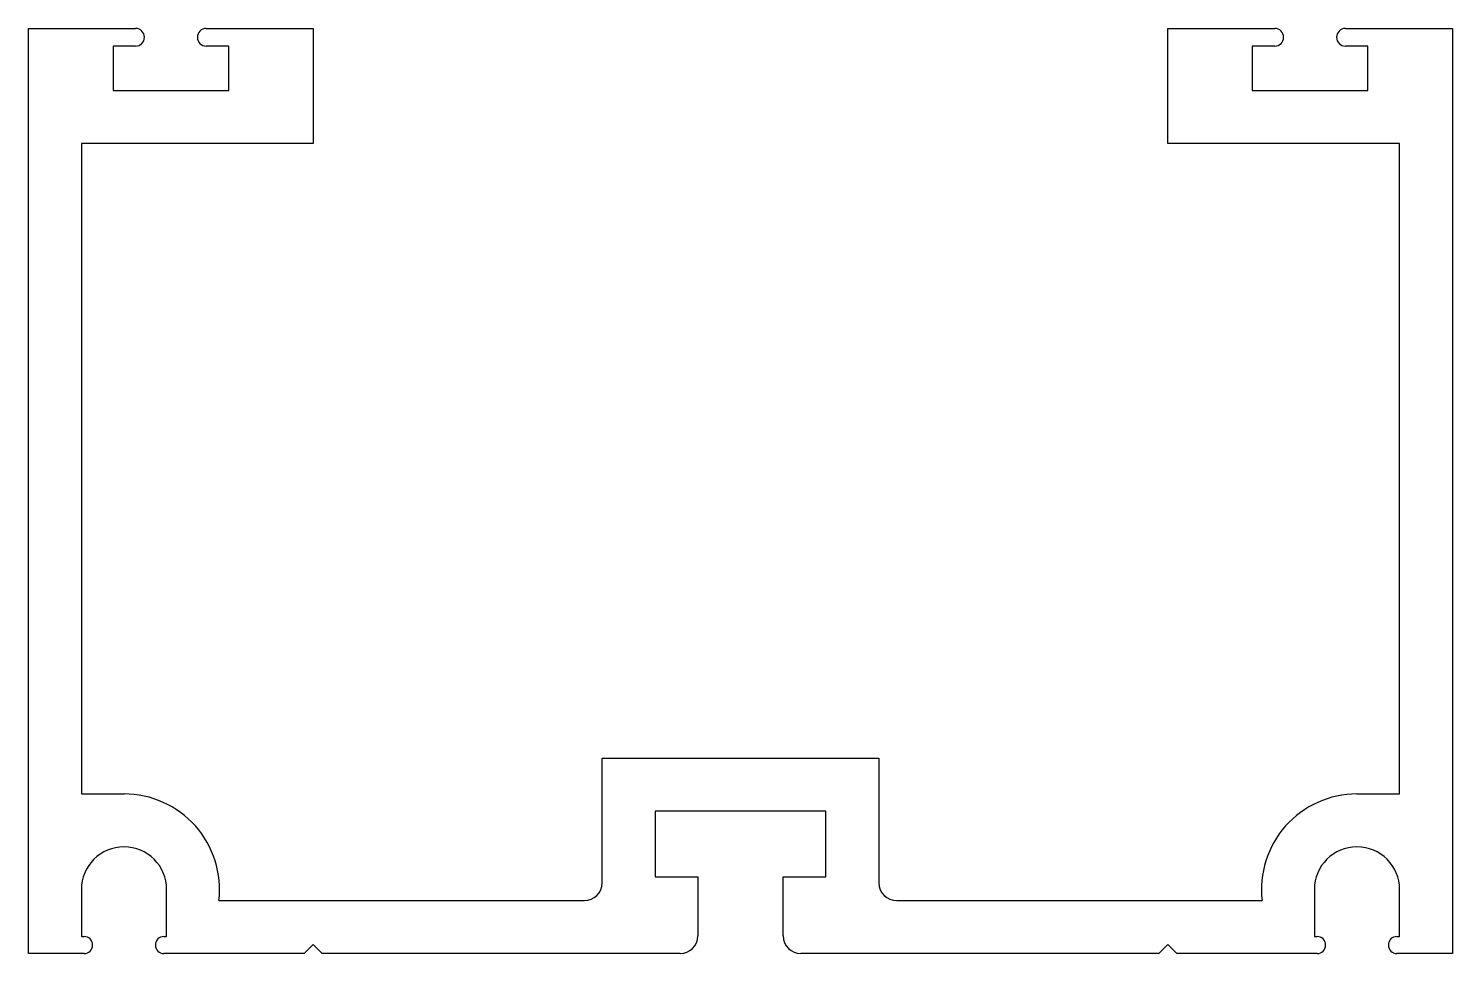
# Model space of a CAD drawing. Extents: x -31.6 to 31.9, y 5.5 to 46.8.
import ezdxf

# ---------------------------------------------------------------- set-up
doc = ezdxf.new("R2010")
doc.units = 0
doc.layers.get('0').update_dxf_attribs({"linetype": 'CONTINUOUS'})

msp = doc.modelspace()

# ---------------------------------------------------------------- linework, layer by layer
for p, q in [((-31.622, 5.531), (-31.622, 46.806)), ((-31.622, 46.806), (-26.846, 46.806)), ((-23.697, 46.806), (-18.922, 46.806)), ((-18.922, 46.806), (-18.922, 41.677)), ((19.178, 41.677), (19.178, 46.806)), ((19.178, 46.806), (23.954, 46.806)), ((27.103, 46.806), (31.878, 46.806)), ((31.878, 46.806), (31.878, 5.531)), ((-26.846, 46.019), (-27.85, 46.019)), ((-27.85, 46.019), (-27.85, 44.037)), ((-22.694, 46.019), (-23.697, 46.019)), ((-22.694, 44.037), (-22.694, 46.019)), ((23.954, 46.019), (22.95, 46.019)), ((22.95, 46.019), (22.95, 44.037)), ((28.106, 46.019), (27.103, 46.019)), ((28.106, 44.037), (28.106, 46.019)), ((-27.85, 44.037), (-22.694, 44.037)), ((22.95, 44.037), (28.106, 44.037)), ((-18.922, 41.677), (-29.262, 41.677)), ((-29.262, 41.677), (-29.262, 12.651)), ((29.518, 41.677), (19.178, 41.677)), ((29.518, 12.651), (29.518, 41.677)), ((-6.044, 8.687), (-6.044, 14.243)), ((-6.044, 14.243), (6.301, 14.243)), ((6.301, 14.243), (6.301, 8.687)), ((-29.262, 12.651), (-27.362, 12.651)), ((27.618, 12.651), (29.518, 12.651)), ((3.938, 11.881), (-3.682, 11.881)), ((-3.682, 11.881), (-3.682, 8.96)), ((3.938, 8.96), (3.938, 11.881)), ((-3.682, 8.96), (-1.777, 8.96)), ((-1.777, 8.96), (-1.777, 6.318)), ((2.033, 6.318), (2.033, 8.96)), ((2.033, 8.96), (3.938, 8.96)), ((-29.262, 8.391), (-29.262, 6.291)), ((-25.462, 6.291), (-25.462, 8.391)), ((25.718, 8.391), (25.718, 6.291)), ((29.518, 6.291), (29.518, 8.391)), ((-23.131, 7.893), (-6.838, 7.893)), ((7.094, 7.893), (23.388, 7.893)), ((-29.262, 6.291), (-29.142, 6.291)), ((-25.582, 6.291), (-25.462, 6.291)), ((-18.922, 5.931), (-19.322, 5.531)), ((-18.522, 5.531), (-18.922, 5.931)), ((19.178, 5.931), (18.778, 5.531)), ((19.578, 5.531), (19.178, 5.931)), ((25.718, 6.291), (25.838, 6.291)), ((29.398, 6.291), (29.518, 6.291)), ((-29.142, 5.531), (-31.622, 5.531)), ((-19.322, 5.531), (-25.582, 5.531)), ((-2.564, 5.531), (-18.522, 5.531)), ((18.778, 5.531), (2.821, 5.531)), ((25.838, 5.531), (19.578, 5.531)), ((31.878, 5.531), (29.398, 5.531))]:
    msp.add_line(p, q)
for centre, radius, start, end in [((-26.846, 46.412), 0.394, 270, 90), ((-23.697, 46.412), 0.394, 90, 270), ((23.954, 46.412), 0.394, 270, 90), ((27.103, 46.412), 0.394, 90, 270), ((-27.362, 8.391), 4.26, 353.28946, 90), ((27.618, 8.391), 4.26, 90, 186.71054), ((-27.362, 8.391), 1.9, 0, 180), ((27.618, 8.391), 1.9, 0, 180), ((-6.838, 8.687), 0.794, 270, 360), ((7.094, 8.687), 0.794, 180, 270), ((-29.142, 5.911), 0.38, 270, 90), ((-25.582, 5.911), 0.38, 90, 270), ((-2.564, 6.318), 0.787, 270, 0), ((2.821, 6.318), 0.787, 180, 270), ((25.838, 5.911), 0.38, 270, 90), ((29.398, 5.911), 0.38, 90, 270)]:
    msp.add_arc(centre, radius, start, end)

doc.saveas('drawing.dxf')
